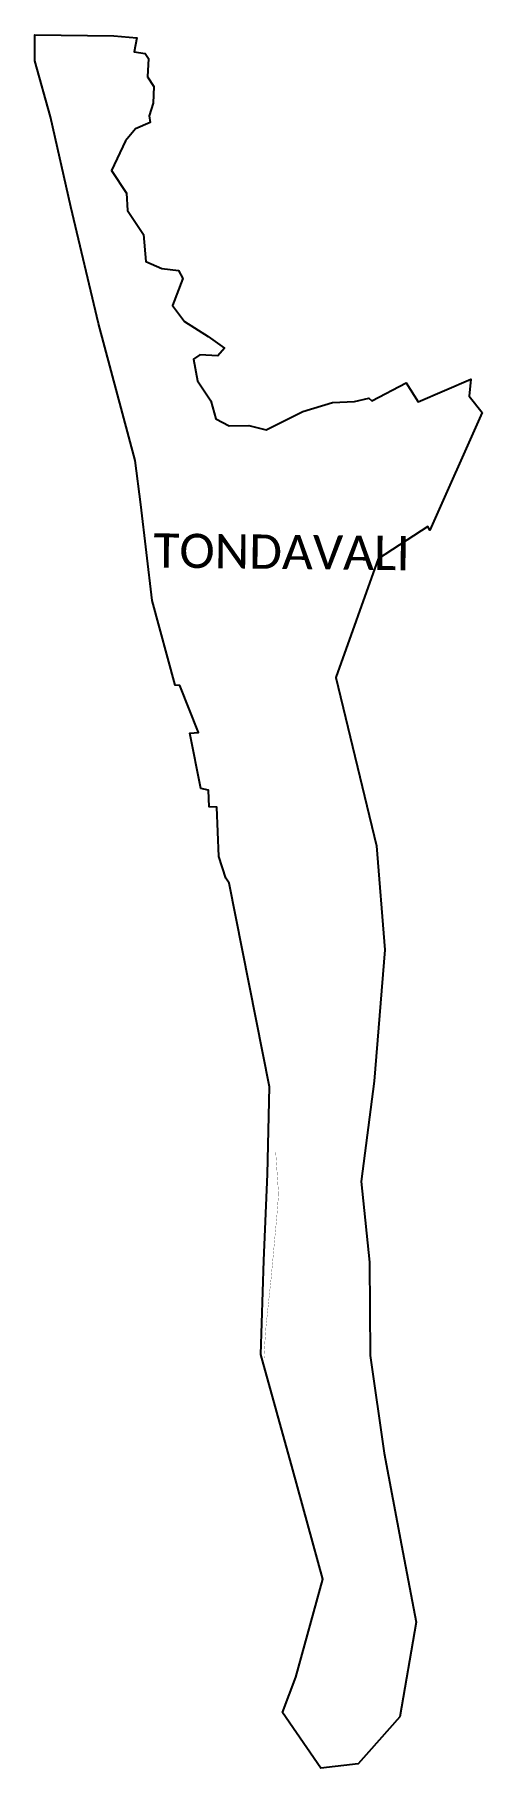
# Model space of a CAD drawing. Header units: metres. Extents: x 333981 to 336087, y 1779321 to 1787486.
import ezdxf

# ---------------------------------------------------------------- set-up
doc = ezdxf.new("R2010")
doc.units = ezdxf.units.M
for name, color, linetype in [('SEAWALL', 170, 'Continuous'), ('village', 3, 'Continuous'), ('VILLAGE NAME', 250, 'Continuous')]:
    doc.layers.add(name, color=color, linetype=linetype)
doc.styles.get("Standard").update_dxf_attribs({"font": 'calibri.ttf'})

msp = doc.modelspace()

# ---------------------------------------------------------------- linework, layer by layer
at = {"layer": 'SEAWALL', "color": 30, "const_width": 1, "flags": 128}
msp.add_lwpolyline([(335115.3, 1782225.2), (335123.4, 1782104.8), (335128.9, 1782026.1), (335120.9, 1781923.7), (335104.1, 1781740.9), (335094.2, 1781632.8), (335070.1, 1781405.7), (335060.2, 1781269.1), (335061.1, 1781253)], dxfattribs=at)
at = {"layer": 'village', "color": 3, "true_color": 0x00ff00}
msp.add_polyline3d([(336087.5, 1785706.7, 0), (335840.3, 1785152, 0), (335831.6, 1785169.1, 0), (335596.8, 1785016.6, 0), (335398.4, 1784458.4, 0), (335590.1, 1783666.3, 0), (335628.8, 1783176, 0), (335578.9, 1782557.6, 0), (335516.8, 1782084.4, 0), (335521.6, 1782039.2, 0), (335557, 1781704.4, 0), (335559.1, 1781264.8, 0), (335625.7, 1780805.8, 0), (335707.5, 1780372.9, 0), (335776.1, 1780009.4, 0), (335700, 1779564.2, 0), (335553.7, 1779398.5, 0), (335504.1, 1779342.4, 0), (335327.2, 1779321.3, 0), (335147.3, 1779583.9, 0), (335209.5, 1779751.1, 0), (335336.9, 1780212.5, 0), (335196.1, 1780726.3, 0), (335045.4, 1781270.1, 0), (335059.8, 1781713, 0), (335077.5, 1782119.8, 0), (335086, 1782531, 0), (334897.1, 1783489.6, 0), (334880.6, 1783512.9, 0), (334847.3, 1783615.1, 0), (334839, 1783848.1, 0), (334802.7, 1783849.4, 0), (334799, 1783927.5, 0), (334763.6, 1783934.9, 0), (334710.7, 1784196.7, 0), (334752.5, 1784198.7, 0), (334664.1, 1784420.4, 0), (334642.1, 1784421.9, 0), (334534.3, 1784820.3, 0), (334481.1, 1785273.3, 0), (334453.4, 1785479.8, 0), (334280.9, 1786126.3, 0), (334151.5, 1786675.5, 0), (334056, 1787098.4, 0), (333982.7, 1787362.8, 0), (333981.4, 1787485.7, 0), (334353.8, 1787480.5, 0), (334462.6, 1787470.5, 0), (334448.9, 1787404.7, 0), (334501.9, 1787396.4, 0), (334516.3, 1787373.5, 0), (334512.5, 1787287.3, 0), (334542.5, 1787241.3, 0), (334539.5, 1787163.2, 0), (334520.2, 1787104.1, 0), (334523.9, 1787071.9, 0), (334455.1, 1787041.6, 0), (334409, 1786985.4, 0), (334342.7, 1786846.2, 0), (334413.3, 1786739.1, 0), (334418.7, 1786657.6, 0), (334493.1, 1786545.2, 0), (334503.9, 1786417.4, 0), (334579.7, 1786384, 0), (334657.3, 1786374.4, 0), (334677.6, 1786336.9, 0), (334629.1, 1786209.8, 0), (334685.6, 1786134.9, 0), (334798.2, 1786064.6, 0), (334874, 1786008.9, 0), (334842.9, 1785973.5, 0), (334758.3, 1785977.9, 0), (334729.2, 1785958.3, 0), (334747, 1785855.7, 0), (334810.8, 1785761.5, 0), (334833.8, 1785675.8, 0), (334895.9, 1785643.7, 0), (334988.6, 1785644.7, 0), (335070.5, 1785625.5, 0), (335243.3, 1785711, 0), (335383.4, 1785753.1, 0), (335486, 1785758.1, 0), (335553.8, 1785773.4, 0), (335567.1, 1785761.1, 0), (335728.6, 1785846, 0), (335785.8, 1785757.4, 0), (336033, 1785863, 0), (336026, 1785783.6, 0)], close=True, dxfattribs=at)

# ---------------------------------------------------------------- texts
at = {"layer": 'VILLAGE NAME', "insert": (334540.7, 1785137.4), "char_height": 161.109, "attachment_point": 1, "rotation": 359.37415}
msp.add_mtext_dynamic_manual_height_columns('{\\fCalibri|b0|i0|c0|p34;TONDAVALI}', width=1589.786, gutter_width=805.5, heights=[0], dxfattribs=at)

doc.saveas('drawing.dxf')
